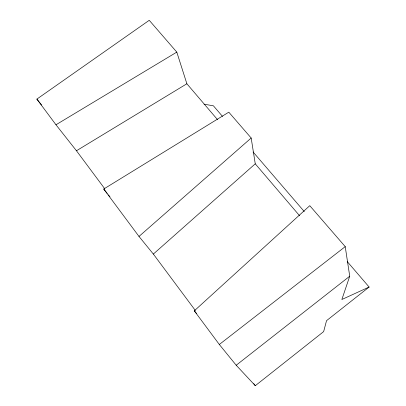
<?xml version="1.0" encoding="UTF-8"?>
<svg xmlns="http://www.w3.org/2000/svg" width="406" height="406" viewBox="0 0 406 406"><rect width="100%" height="100%" fill="white"/><g stroke="black" fill="none" stroke-linecap="round" stroke-linejoin="round"><path stroke-width="0.61" d="M369.125 287.037L326.536 320.669L323.653 331.595L255.293 385.7L236.206 365.243L219.326 344.491L194.307 310.834L309.773 205.685L345.227 246.63L349.728 276.217L341.857 299.506L369.125 287.037L347.231 261.555M153.346 254.06L255.252 163.826L251.177 138.015L228.806 112.178L103.738 189.029L138.989 236.439L153.346 254.06L195.342 310.478M138.989 236.439L251.177 138.015M236.206 365.243L349.728 276.217M219.326 344.491L345.227 246.63M104.657 188.638L76.46 150.758L55.967 124.779L36.875 99.105L149.246 20.3L176.798 52.115L186.877 83.768L217.575 119.704M76.46 150.758L186.877 83.768M55.967 124.779L176.798 52.115M204.056 104.195L213.404 105.804L222.488 116.38M253.055 151.951L304.277 211.562M194.307 310.834L196.737 313.665M255.252 163.826L299.608 215.759M36.875 99.105L41.595 104.987M103.738 189.029L107.23 193.388M108.397 194.844L109.95 196.783M253.78 383.67L255.293 385.7"/></g></svg>
